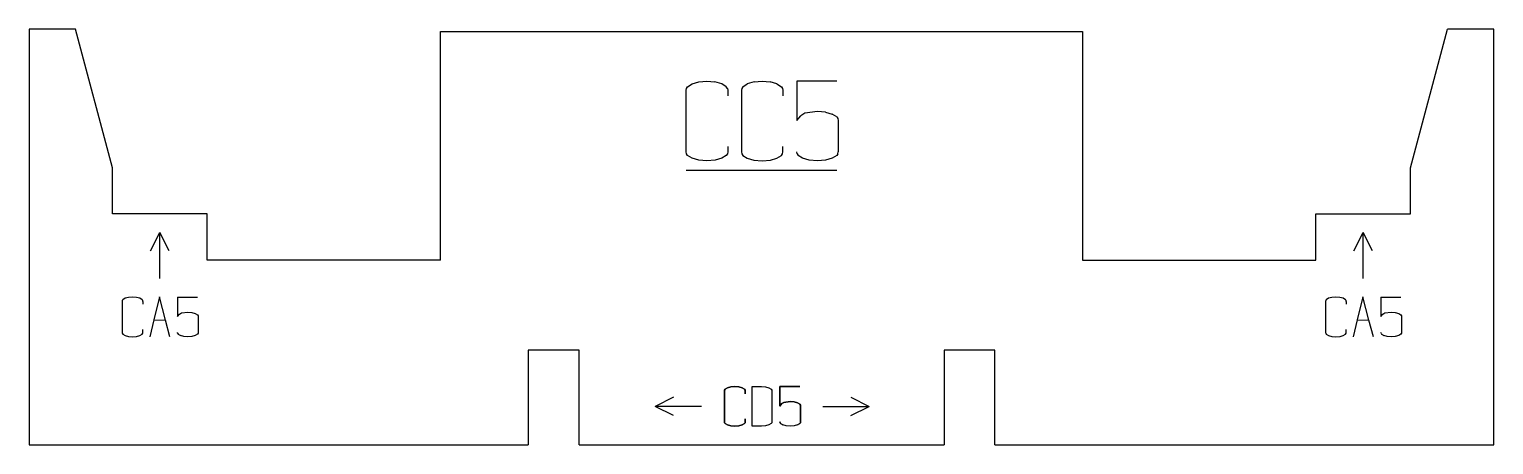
# Model space of a CAD drawing. Header units: millimetres. Extents: x -708 to -550, y -87 to -42.
import ezdxf

# ---------------------------------------------------------------- set-up
doc = ezdxf.new("R2010")
doc.units = ezdxf.units.MM
doc.layers.add('code', color=2, linetype='Continuous')
doc.layers.add('drawings', color=7, linetype='Continuous')

msp = doc.modelspace()

# ---------------------------------------------------------------- linework, layer by layer
at = {"layer": 'code'}
for p, q in [((-636.95, -48.95), (-636.91, -48.76)), ((-636.95, -55.65), (-636.95, -48.95)), ((-636.91, -48.76), (-636.79, -48.59)), ((-636.79, -48.59), (-636.31, -48.28)), ((-636.31, -48.28), (-635.58, -48.07)), ((-635.58, -48.07), (-634.7, -47.99)), ((-634.7, -47.99), (-633.83, -48.07)), ((-633.1, -48.28), (-633.83, -48.07)), ((-632.61, -48.59), (-633.1, -48.28)), ((-632.49, -48.77), (-632.61, -48.59)), ((-632.49, -48.77), (-632.45, -48.95)), ((-632.45, -48.95), (-632.45, -49.57)), ((-630.93, -48.76), (-630.97, -48.95)), ((-630.97, -48.95), (-630.97, -55.65)), ((-630.81, -48.59), (-630.93, -48.76)), ((-630.81, -48.59), (-630.33, -48.28)), ((-629.6, -48.07), (-630.33, -48.28)), ((-629.6, -48.07), (-628.72, -47.99)), ((-628.72, -47.99), (-627.85, -48.07)), ((-627.12, -48.28), (-627.85, -48.07)), ((-627.12, -48.28), (-626.63, -48.59)), ((-626.63, -48.59), (-626.51, -48.77)), ((-626.51, -48.77), (-626.47, -48.95)), ((-626.47, -48.95), (-626.47, -49.57)), ((-624.98, -47.99), (-624.98, -52.23)), ((-620.64, -47.99), (-624.98, -47.99)), ((-624.98, -52.23), (-624.55, -51.72)), ((-624.09, -51.46), (-624.55, -51.72)), ((-622.74, -51.26), (-624.09, -51.46)), ((-621.85, -51.34), (-622.74, -51.26)), ((-621.85, -51.34), (-621.13, -51.55)), ((-620.65, -51.86), (-621.13, -51.55)), ((-620.65, -51.86), (-620.53, -52.03)), ((-620.53, -52.03), (-620.49, -52.23)), ((-620.49, -52.23), (-620.49, -55.65)), ((-632.45, -55.04), (-632.45, -55.65)), ((-626.47, -55.65), (-626.47, -55.04)), ((-636.91, -55.85), (-636.95, -55.65)), ((-636.79, -56.03), (-636.91, -55.85)), ((-636.31, -56.33), (-636.79, -56.03)), ((-635.59, -56.54), (-636.31, -56.33)), ((-634.7, -56.61), (-635.59, -56.54)), ((-633.81, -56.54), (-634.7, -56.61)), ((-633.1, -56.33), (-633.81, -56.54)), ((-632.61, -56.02), (-633.1, -56.33)), ((-632.49, -55.84), (-632.61, -56.02)), ((-632.45, -55.65), (-632.49, -55.84)), ((-630.97, -55.65), (-630.93, -55.85)), ((-630.93, -55.85), (-630.81, -56.03)), ((-630.81, -56.03), (-630.33, -56.33)), ((-630.33, -56.33), (-629.61, -56.54)), ((-629.61, -56.54), (-628.72, -56.61)), ((-628.72, -56.61), (-627.83, -56.54)), ((-627.83, -56.54), (-627.12, -56.33)), ((-627.12, -56.33), (-626.63, -56.02)), ((-626.63, -56.02), (-626.51, -55.84)), ((-626.51, -55.84), (-626.47, -55.65)), ((-624.94, -55.84), (-624.98, -55.65)), ((-624.94, -55.84), (-624.82, -56.02)), ((-624.34, -56.33), (-624.82, -56.02)), ((-623.62, -56.54), (-624.34, -56.33)), ((-622.74, -56.61), (-623.62, -56.54)), ((-621.85, -56.54), (-622.74, -56.61)), ((-621.13, -56.33), (-621.85, -56.54)), ((-620.65, -56.02), (-621.13, -56.33)), ((-620.53, -55.84), (-620.65, -56.02)), ((-620.53, -55.84), (-620.49, -55.65)), ((-636.95, -57.61), (-620.64, -57.61)), ((-694.92, -66.36), (-693.92, -64.36)), ((-693.92, -69.36), (-693.92, -64.36)), ((-692.92, -66.36), (-693.92, -64.36)), ((-564.67, -66.36), (-563.67, -64.36)), ((-563.67, -69.36), (-563.67, -64.36)), ((-562.67, -66.36), (-563.67, -64.36)), ((-697.98, -71.74), (-698, -71.84)), ((-698, -71.84), (-698, -75.19)), ((-697.92, -71.66), (-697.98, -71.74)), ((-697.68, -71.5), (-697.92, -71.66)), ((-697.31, -71.4), (-697.68, -71.5)), ((-696.87, -71.36), (-697.31, -71.4)), ((-696.44, -71.4), (-696.87, -71.36)), ((-696.08, -71.5), (-696.44, -71.4)), ((-695.83, -71.66), (-696.08, -71.5)), ((-695.77, -71.75), (-695.83, -71.66)), ((-695.75, -71.84), (-695.77, -71.75)), ((-695.75, -71.84), (-695.75, -72.15)), ((-693.95, -71.35), (-694.56, -73.84)), ((-693.3, -73.85), (-693.95, -71.35)), ((-692.01, -71.36), (-692.01, -73.48)), ((-692.01, -71.36), (-689.84, -71.36)), ((-567.73, -71.74), (-567.75, -71.84)), ((-567.75, -71.84), (-567.75, -75.19)), ((-567.67, -71.66), (-567.73, -71.74)), ((-567.43, -71.5), (-567.67, -71.66)), ((-567.06, -71.4), (-567.43, -71.5)), ((-566.62, -71.36), (-567.06, -71.4)), ((-566.19, -71.4), (-566.62, -71.36)), ((-565.83, -71.5), (-566.19, -71.4)), ((-565.58, -71.66), (-565.83, -71.5)), ((-565.52, -71.75), (-565.58, -71.66)), ((-565.5, -71.84), (-565.52, -71.75)), ((-565.5, -71.84), (-565.5, -72.15)), ((-563.7, -71.35), (-564.31, -73.84)), ((-563.05, -73.85), (-563.7, -71.35)), ((-561.76, -71.36), (-561.76, -73.48)), ((-561.76, -71.36), (-559.59, -71.36)), ((-694.56, -73.84), (-695.01, -75.67)), ((-694.56, -73.84), (-693.3, -73.85)), ((-692.82, -75.67), (-693.3, -73.85)), ((-692.01, -73.48), (-691.79, -73.22)), ((-691.79, -73.22), (-691.56, -73.09)), ((-691.56, -73.09), (-690.89, -73)), ((-690.89, -73), (-690.45, -73.03)), ((-690.45, -73.03), (-690.08, -73.14)), ((-690.08, -73.14), (-689.84, -73.29)), ((-689.84, -73.29), (-689.78, -73.38)), ((-689.78, -73.38), (-689.76, -73.48)), ((-689.76, -73.48), (-689.76, -75.19)), ((-564.31, -73.84), (-564.76, -75.67)), ((-564.31, -73.84), (-563.05, -73.85)), ((-562.57, -75.67), (-563.05, -73.85)), ((-561.76, -73.48), (-561.54, -73.22)), ((-561.54, -73.22), (-561.31, -73.09)), ((-561.31, -73.09), (-560.64, -73)), ((-560.64, -73), (-560.2, -73.03)), ((-560.2, -73.03), (-559.83, -73.14)), ((-559.83, -73.14), (-559.59, -73.29)), ((-559.59, -73.29), (-559.53, -73.38)), ((-559.53, -73.38), (-559.51, -73.48)), ((-559.51, -73.48), (-559.51, -75.19)), ((-698, -75.19), (-697.98, -75.29)), ((-697.98, -75.29), (-697.92, -75.38)), ((-697.92, -75.38), (-697.68, -75.53)), ((-697.68, -75.53), (-697.32, -75.63)), ((-697.32, -75.63), (-696.87, -75.67)), ((-696.87, -75.67), (-696.43, -75.63)), ((-696.43, -75.63), (-696.08, -75.53)), ((-696.08, -75.53), (-695.83, -75.37)), ((-695.83, -75.37), (-695.77, -75.28)), ((-695.77, -75.28), (-695.75, -75.19)), ((-695.75, -75.19), (-695.75, -74.88)), ((-691.99, -75.28), (-692.01, -75.19)), ((-691.99, -75.28), (-691.93, -75.37)), ((-691.93, -75.37), (-691.69, -75.53)), ((-691.33, -75.63), (-691.69, -75.53)), ((-690.89, -75.67), (-691.33, -75.63)), ((-690.45, -75.63), (-690.89, -75.67)), ((-690.08, -75.53), (-690.45, -75.63)), ((-689.84, -75.37), (-690.08, -75.53)), ((-689.78, -75.28), (-689.84, -75.37)), ((-689.76, -75.19), (-689.78, -75.28)), ((-567.75, -75.19), (-567.73, -75.29)), ((-567.73, -75.29), (-567.67, -75.38)), ((-567.67, -75.38), (-567.43, -75.53)), ((-567.43, -75.53), (-567.07, -75.63)), ((-567.07, -75.63), (-566.62, -75.67)), ((-566.62, -75.67), (-566.18, -75.63)), ((-566.18, -75.63), (-565.83, -75.53)), ((-565.83, -75.53), (-565.58, -75.37)), ((-565.58, -75.37), (-565.52, -75.28)), ((-565.52, -75.28), (-565.5, -75.19)), ((-565.5, -75.19), (-565.5, -74.88)), ((-561.74, -75.28), (-561.76, -75.19)), ((-561.74, -75.28), (-561.68, -75.37)), ((-561.68, -75.37), (-561.44, -75.53)), ((-561.08, -75.63), (-561.44, -75.53)), ((-560.64, -75.67), (-561.08, -75.63)), ((-560.2, -75.63), (-560.64, -75.67)), ((-559.83, -75.53), (-560.2, -75.63)), ((-559.59, -75.37), (-559.83, -75.53)), ((-559.53, -75.28), (-559.59, -75.37)), ((-559.51, -75.19), (-559.53, -75.28)), ((-638.3, -82.21), (-640.3, -83.21)), ((-632.8, -81.53), (-632.78, -81.44)), ((-632.78, -81.44), (-632.8, -81.53)), ((-632.8, -84.88), (-632.8, -81.53)), ((-632.8, -81.53), (-632.8, -84.88)), ((-632.78, -81.44), (-632.72, -81.35)), ((-632.72, -81.35), (-632.78, -81.44)), ((-632.72, -81.35), (-632.48, -81.19)), ((-632.48, -81.19), (-632.72, -81.35)), ((-632.48, -81.19), (-632.12, -81.09)), ((-632.12, -81.09), (-632.48, -81.19)), ((-632.12, -81.09), (-631.68, -81.05)), ((-631.68, -81.05), (-632.12, -81.09)), ((-631.68, -81.05), (-631.24, -81.09)), ((-631.24, -81.09), (-631.68, -81.05)), ((-631.24, -81.09), (-630.88, -81.19)), ((-630.88, -81.19), (-631.24, -81.09)), ((-630.88, -81.19), (-630.64, -81.35)), ((-630.64, -81.35), (-630.88, -81.19)), ((-630.64, -81.35), (-630.57, -81.44)), ((-630.57, -81.44), (-630.64, -81.35)), ((-630.57, -81.44), (-630.55, -81.53)), ((-630.55, -81.53), (-630.57, -81.44)), ((-630.55, -81.53), (-630.55, -81.84)), ((-630.55, -81.84), (-630.55, -81.53)), ((-629.81, -85.36), (-629.81, -81.05)), ((-629.81, -81.05), (-628.79, -81.05)), ((-628.79, -81.05), (-628.36, -81.09)), ((-628.36, -81.09), (-627.99, -81.19)), ((-627.99, -81.19), (-627.75, -81.35)), ((-627.75, -81.35), (-627.69, -81.44)), ((-627.69, -81.44), (-627.67, -81.53)), ((-627.67, -81.53), (-627.67, -84.88)), ((-626.81, -83.17), (-626.81, -81.05)), ((-626.81, -81.05), (-624.64, -81.05)), ((-624.64, -81.05), (-626.81, -81.05)), ((-626.81, -81.05), (-626.81, -83.17)), ((-619.14, -82.21), (-617.14, -83.21)), ((-635.3, -83.21), (-640.3, -83.21)), ((-638.3, -84.21), (-640.3, -83.21)), ((-626.6, -82.91), (-626.81, -83.17)), ((-626.81, -83.17), (-626.6, -82.91)), ((-626.36, -82.79), (-626.6, -82.91)), ((-626.6, -82.91), (-626.36, -82.79)), ((-625.69, -82.69), (-626.36, -82.79)), ((-626.36, -82.79), (-625.69, -82.69)), ((-625.25, -82.72), (-625.69, -82.69)), ((-625.69, -82.69), (-625.25, -82.72)), ((-624.89, -82.83), (-625.25, -82.72)), ((-625.25, -82.72), (-624.89, -82.83)), ((-624.65, -82.98), (-624.89, -82.83)), ((-624.89, -82.83), (-624.65, -82.98)), ((-624.59, -83.07), (-624.65, -82.98)), ((-624.65, -82.98), (-624.59, -83.07)), ((-624.57, -83.17), (-624.59, -83.07)), ((-624.59, -83.07), (-624.57, -83.17)), ((-624.57, -84.88), (-624.57, -83.17)), ((-624.57, -83.17), (-624.57, -84.88)), ((-622.14, -83.21), (-617.14, -83.21)), ((-619.14, -84.21), (-617.14, -83.21)), ((-632.78, -84.98), (-632.8, -84.88)), ((-632.8, -84.88), (-632.78, -84.98)), ((-632.72, -85.07), (-632.78, -84.98)), ((-632.78, -84.98), (-632.72, -85.07)), ((-632.48, -85.22), (-632.72, -85.07)), ((-632.72, -85.07), (-632.48, -85.22)), ((-632.12, -85.32), (-632.48, -85.22)), ((-632.48, -85.22), (-632.12, -85.32)), ((-631.68, -85.36), (-632.12, -85.32)), ((-632.12, -85.32), (-631.68, -85.36)), ((-631.23, -85.32), (-631.68, -85.36)), ((-631.68, -85.36), (-631.23, -85.32)), ((-630.88, -85.22), (-631.23, -85.32)), ((-631.23, -85.32), (-630.88, -85.22)), ((-630.64, -85.06), (-630.88, -85.22)), ((-630.88, -85.22), (-630.64, -85.06)), ((-630.57, -84.97), (-630.64, -85.06)), ((-630.64, -85.06), (-630.57, -84.97)), ((-630.55, -84.88), (-630.57, -84.97)), ((-630.57, -84.97), (-630.55, -84.88)), ((-630.55, -84.57), (-630.55, -84.88)), ((-630.55, -84.88), (-630.55, -84.57)), ((-628.79, -85.36), (-629.81, -85.36)), ((-628.35, -85.32), (-628.79, -85.36)), ((-627.99, -85.22), (-628.35, -85.32)), ((-627.75, -85.06), (-627.99, -85.22)), ((-627.69, -84.97), (-627.75, -85.06)), ((-627.67, -84.88), (-627.69, -84.97)), ((-626.79, -84.97), (-626.81, -84.88)), ((-626.81, -84.88), (-626.79, -84.97)), ((-626.73, -85.06), (-626.79, -84.97)), ((-626.79, -84.97), (-626.73, -85.06)), ((-626.49, -85.22), (-626.73, -85.06)), ((-626.73, -85.06), (-626.49, -85.22)), ((-626.13, -85.32), (-626.49, -85.22)), ((-625.69, -85.36), (-626.13, -85.32)), ((-625.25, -85.32), (-625.69, -85.36)), ((-624.89, -85.22), (-625.25, -85.32)), ((-624.89, -85.22), (-624.65, -85.06)), ((-624.65, -85.06), (-624.89, -85.22)), ((-624.65, -85.06), (-624.59, -84.97)), ((-624.59, -84.97), (-624.65, -85.06)), ((-624.59, -84.97), (-624.57, -84.88)), ((-624.57, -84.88), (-624.59, -84.97))]:
    msp.add_line(p, q, dxfattribs=at)
at = {"layer": 'drawings'}
for p, q in [((-708.04, -42.36), (-708.04, -87.36)), ((-703.04, -42.36), (-708.04, -42.36)), ((-699.04, -57.36), (-703.04, -42.36)), ((-663.54, -42.61), (-594.04, -42.61)), ((-663.54, -67.36), (-663.54, -42.61)), ((-594.04, -42.61), (-594.04, -67.36)), ((-558.54, -57.36), (-554.54, -42.36)), ((-549.54, -42.36), (-554.54, -42.36)), ((-549.54, -87.36), (-549.54, -42.36)), ((-699.04, -62.36), (-699.04, -57.36)), ((-558.54, -62.36), (-558.54, -57.36)), ((-688.79, -62.36), (-699.04, -62.36)), ((-688.79, -67.36), (-688.79, -62.36)), ((-568.79, -67.36), (-568.79, -62.36)), ((-568.79, -62.36), (-558.54, -62.36)), ((-663.54, -67.36), (-688.79, -67.36)), ((-594.04, -67.36), (-568.79, -67.36)), ((-648.54, -77.11), (-654.04, -77.11)), ((-654.04, -77.11), (-654.04, -87.36)), ((-648.54, -87.36), (-648.54, -77.11)), ((-609.04, -77.11), (-609.04, -87.36)), ((-603.54, -77.11), (-609.04, -77.11)), ((-603.54, -87.36), (-603.54, -77.11)), ((-708.04, -87.36), (-654.04, -87.36)), ((-648.54, -87.36), (-609.04, -87.36)), ((-603.54, -87.36), (-549.54, -87.36))]:
    msp.add_line(p, q, dxfattribs=at)

doc.saveas('drawing.dxf')
